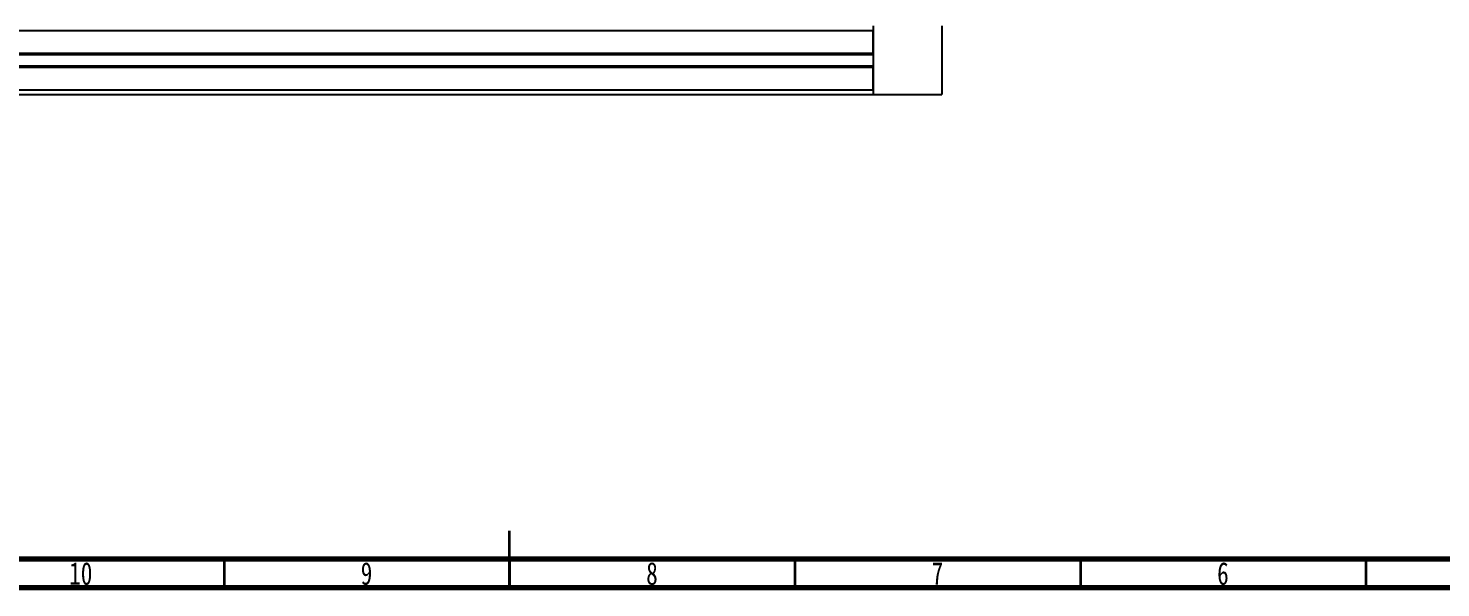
# Model space of a CAD drawing. Header units: millimetres. Extents: x 15 to 836, y 5 to 589.
# Drawn here: x 341.2 to 588.6, y 5 to 103.1 of the extents above; entities that cross this region are included whole.
import ezdxf

# ---------------------------------------------------------------- set-up
doc = ezdxf.new("R2010")
doc.units = ezdxf.units.MM
doc.styles.add('SLDTEXTSTYLE0', font='TXT', dxfattribs={"width": 0.75})

msp = doc.modelspace()

# ---------------------------------------------------------------- linework, layer by layer
at = {"color": 7, "linetype": 'Continuous', "lineweight": 25}
for p, q in [((189.21, 102.7), (489.21, 102.7)), ((489.21, 103.5), (489.21, 91.5)), ((489.21, 98.7), (489.21, 102.7)), ((501.21, 103.5), (501.21, 91.5)), ((189.21, 98.7), (489.21, 98.7)), ((189.21, 98.5), (489.21, 98.5)), ((189.21, 96.5), (489.21, 96.5)), ((189.21, 96.3), (489.21, 96.3)), ((489.21, 92.3), (489.21, 96.3)), ((189.21, 92.3), (489.21, 92.3)), ((189.21, 91.5), (489.21, 91.5)), ((489.21, 91.5), (501.21, 91.5))]:
    msp.add_line(p, q, dxfattribs=at)
at = {"color": 7, "linetype": 'Continuous', "lineweight": 35}
for p, q in [((425.5, 5), (425.5, 15)), ((375.5, 10), (375.5, 5)), ((425.5, 10), (425.5, 5)), ((475.5, 10), (475.5, 5)), ((525.5, 10), (525.5, 5)), ((575.5, 10), (575.5, 5))]:
    msp.add_line(p, q, dxfattribs=at)
at = {"color": 7, "linetype": 'Continuous', "lineweight": 70}
for p, q in [((831, 10), (20, 10)), ((836, 5), (15, 5))]:
    msp.add_line(p, q, dxfattribs=at)

# ---------------------------------------------------------------- texts
at = {"color": 7, "linetype": 'Continuous', "lineweight": 0, "attachment_point": 2, "style": 'SLDTEXTSTYLE0'}
for s, insert, char_height in [('10', (350.42, 9.49), 3.969), ('9', (400.46, 9.49), 3.97), ('8', (450.46, 9.49), 3.97), ('7', (500.46, 9.49), 3.97), ('6', (550.46, 9.49), 3.97)]:
    msp.add_mtext(s, dxfattribs=dict(at, insert=insert, char_height=char_height))

doc.saveas('drawing.dxf')
